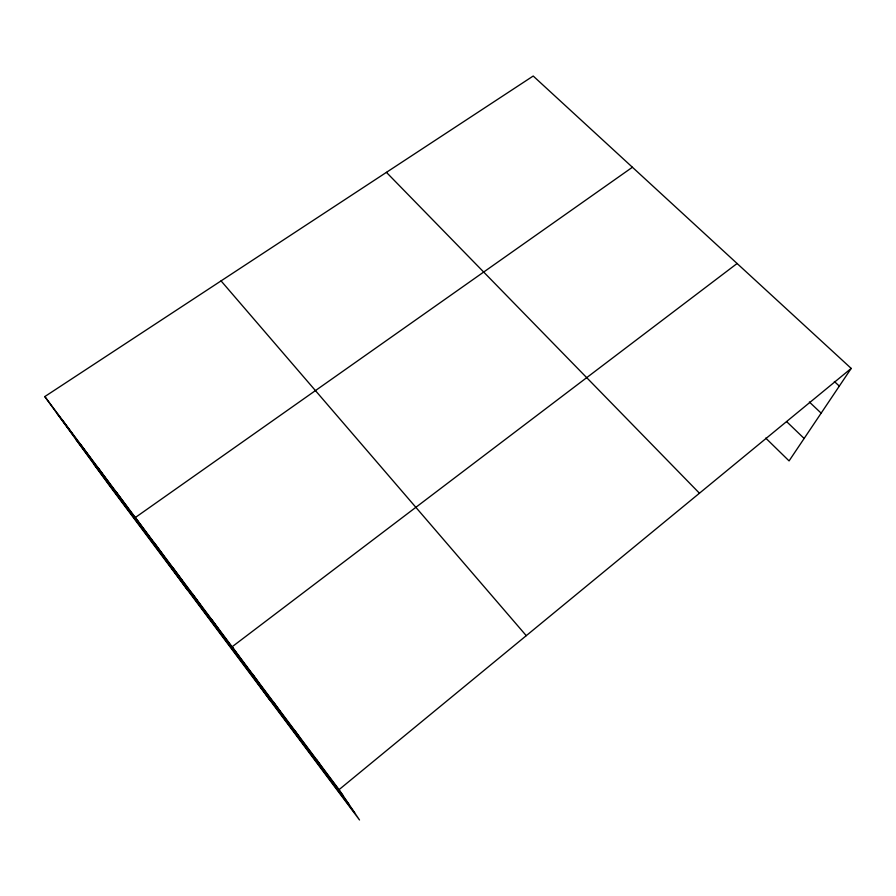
<?xml version="1.0" encoding="UTF-8"?>
<svg xmlns="http://www.w3.org/2000/svg" width="896" height="896" viewBox="0 0 896 896"><rect width="100%" height="100%" fill="white"/><g stroke="black" fill="none" stroke-linecap="round" stroke-linejoin="round"><path stroke-width="1.34" d="M44.8 396.581L339.046 789.645L359.509 819.974L109.256 485.341L44.8 396.581L533.198 76.026L851.2 368.413L789.074 460.902L765.733 438.099M339.046 789.645L851.2 368.413M737.106 263.502L232.109 646.789L269.987 700.269M632.408 167.25L135.33 517.518L187.578 590.072M834.355 381.494L839.317 386.109M809.357 401.99L821.15 413.146M786.576 421.568L804.138 438.469M386.434 172.357L699.451 493.226M221.066 280.896L526.266 635.667M57.142 413.582L343.045 795.57M76.003 439.555L349.082 804.518M93.643 463.837L354.648 812.762M62.227 419.866L74.155 436.307M98.078 467.757L109.11 483.022M79.979 443.576L91.47 459.446M116.525 492.397L127.086 507.035M153.944 542.382L163.52 555.699M172.917 567.728L181.966 580.35M192.259 593.566L200.771 605.472M211.994 619.92L219.923 631.075M252.638 674.218L259.37 683.771M273.582 702.184L279.675 710.898M294.952 730.744L300.373 738.562M316.77 759.886L321.496 766.774"/></g></svg>
